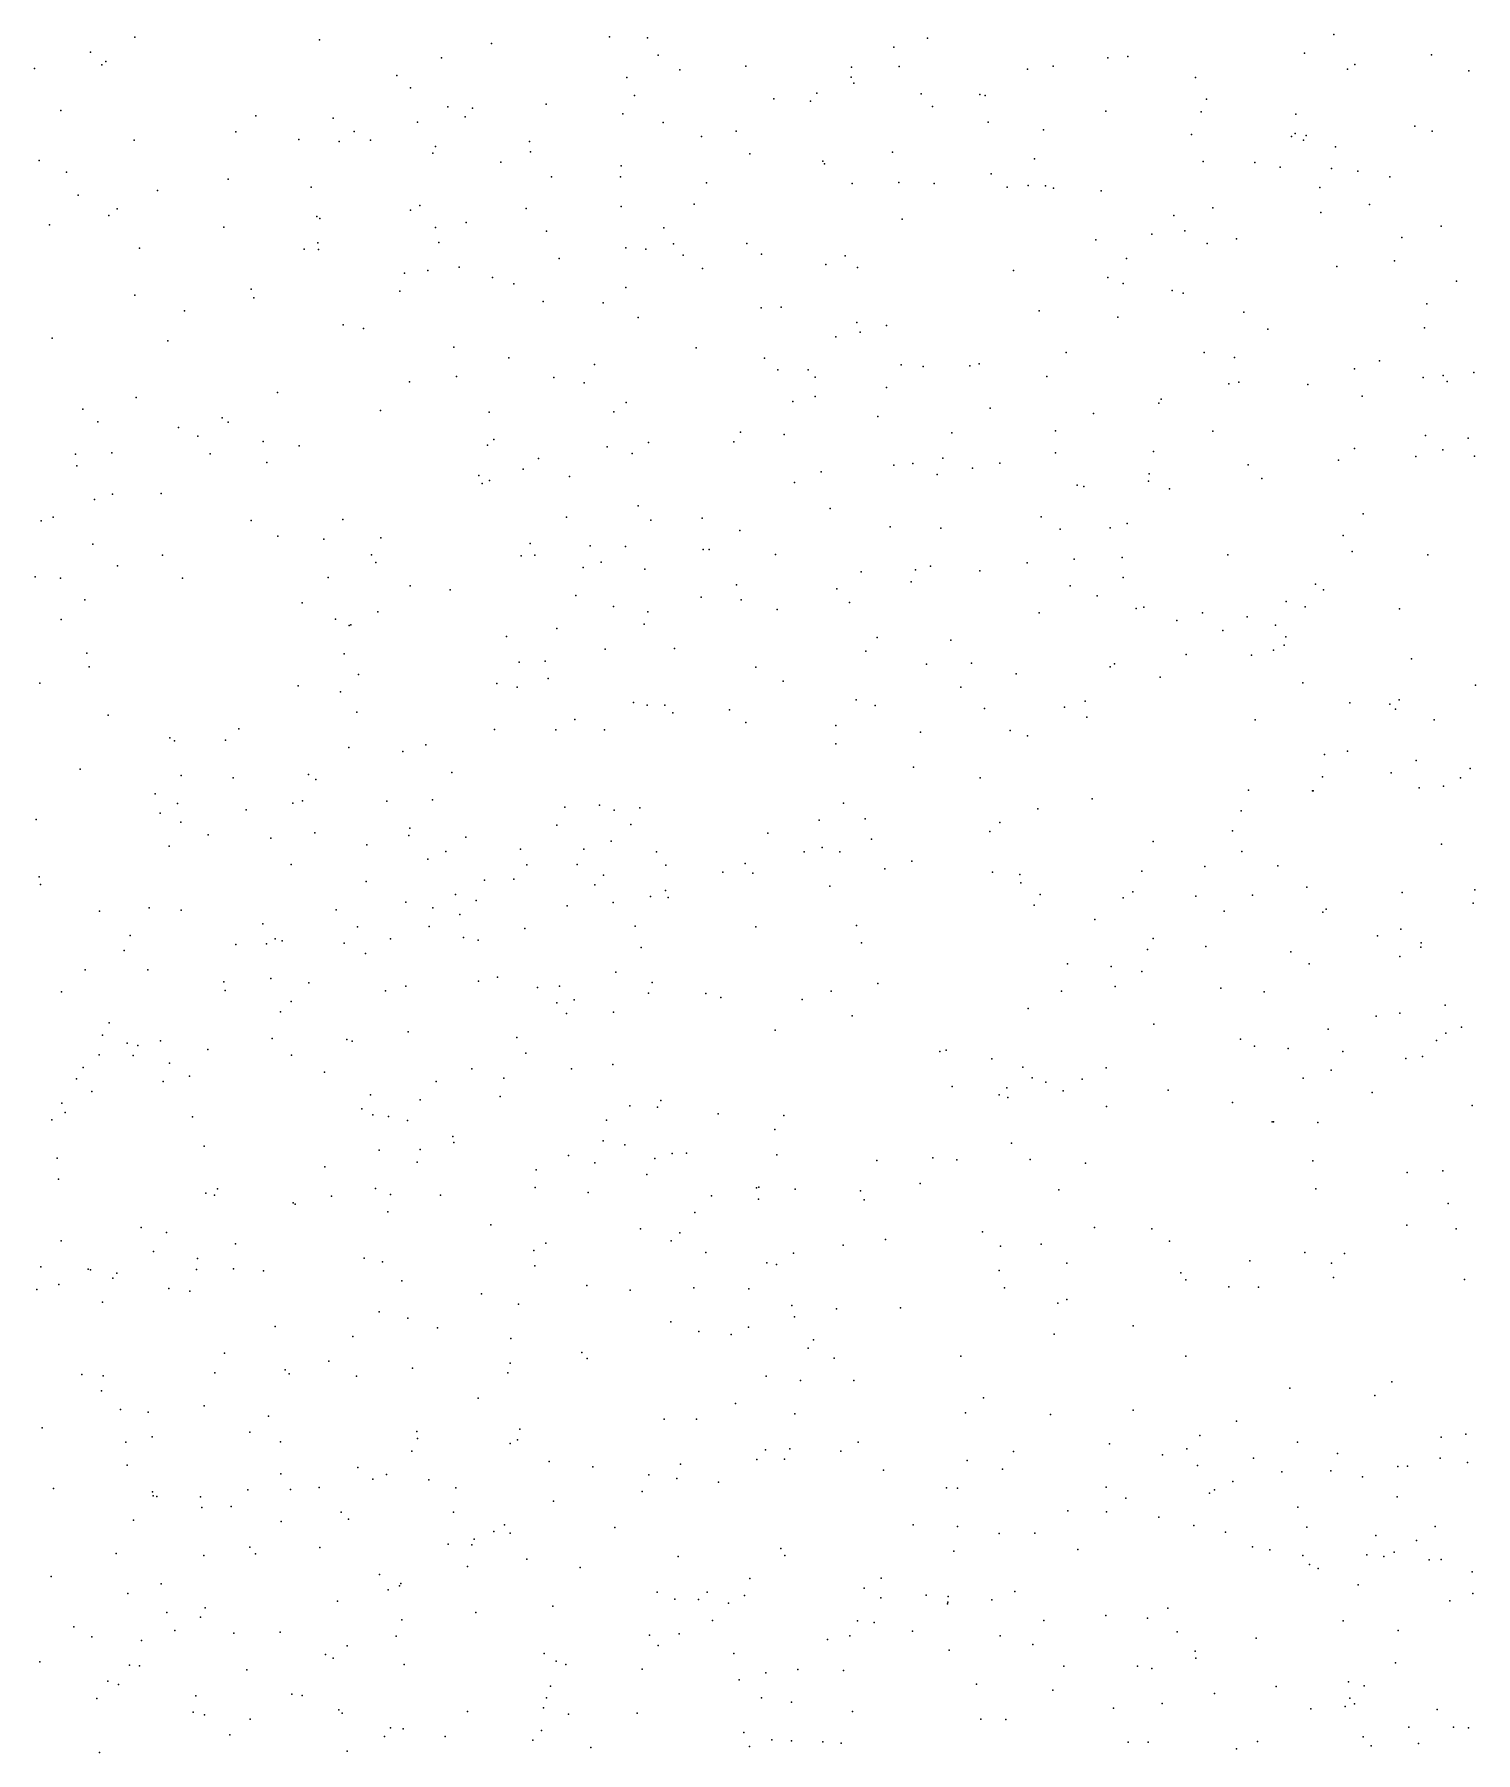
# Model space of a CAD drawing. Header units: metres. Extents: x -23.9 to 23.9, y -28.5 to 28.5.
# Drawn here: x 2.99 to 5.975, y 7.132 to 10.691 of the extents above; entities that cross this region are included whole.
import ezdxf

# ---------------------------------------------------------------- set-up
doc = ezdxf.new("R2010")
doc.units = ezdxf.units.M

msp = doc.modelspace()

# ---------------------------------------------------------------- linework, layer by layer
for p in [(3.1982, 10.6855, -22.2364), (3.5806, 10.6801, -15.4389), (4.181, 10.6866, -28.7077), (4.26, 10.684, 3.1478), (4.8401, 10.6833, 11.7698), (5.6816, 10.6914, 11.6486), (3.1061, 10.6547, -23.6757), (3.8332, 10.6429, 4.0784), (3.937, 10.6723, 2.8164), (4.2821, 10.6485, -22.9175), (4.7699, 10.6646, -12.1478), (5.2132, 10.643, -14.9733), (5.2549, 10.6456, 10.2238), (5.6208, 10.6522, 14.5744), (5.8838, 10.6493, 15.4131), (2.99, 10.6207, 8.6037), (3.1299, 10.628, 9.7692), (3.1381, 10.6354, 10.3065), (3.7406, 10.6064, 5.3964), (4.3272, 10.618, 3.5071), (4.4636, 10.6257, -17.9586), (4.6824, 10.6235, 17.6755), (4.7809, 10.6249, 4.6706), (5.0468, 10.6196, -25.8549), (5.1003, 10.6253, -9.5572), (5.7096, 10.6195, -27.6107), (5.7253, 10.6291, 5.718), (5.9609, 10.6159, 1.9187), (3.7689, 10.5807, -25.0814), (4.217, 10.602, 18.548), (4.682, 10.6027, -14.5926), (4.6871, 10.5901, -26.1996), (5.395, 10.6022, 18.9051), (3.8466, 10.5414, 17.1844), (3.8975, 10.5387, 9.0793), (4.0502, 10.5465, -25.902), (4.2328, 10.5645, 10.185), (4.5215, 10.5577, 7.2246), (4.5975, 10.553, -17.4181), (4.611, 10.5699, -21.8675), (4.8269, 10.5679, -19.5191), (4.8504, 10.5419, 8.347), (4.9486, 10.5667, -6.4731), (4.9592, 10.5647, -11.113), (5.4181, 10.5575, 2.9035), (3.0449, 10.5338, 10.8813), (3.4488, 10.523, -28.9807), (3.6086, 10.5179, 17.6311), (3.7835, 10.5092, -11.7132), (3.8826, 10.5204, -0.2128), (4.2086, 10.5265, -16.9344), (4.2924, 10.5091, 12.004), (4.9655, 10.5095, -9.0127), (5.2096, 10.5322, -27.1449), (5.4067, 10.5309, 17.9312), (5.6027, 10.5263, 7.1857), (5.8493, 10.5015, 5.4073), (3.1969, 10.4726, -25.1905), (3.4075, 10.4893, 8.1833), (3.5379, 10.4737, 8.88), (3.6216, 10.4692, -19.1273), (3.6525, 10.4899, -28.1635), (3.6861, 10.4722, 11.3147), (4.0154, 10.4695, -18.2587), (4.3715, 10.48, -22.379), (4.4437, 10.4912, 17.1742), (5.0801, 10.4934, 6.9968), (5.3864, 10.4839, 6.19), (5.5937, 10.4799, -9.7144), (5.6016, 10.4863, 15.1004), (5.619, 10.4723, -6.38), (5.624, 10.482, 1.7237), (5.8852, 10.4908, 6.164), (2.9999, 10.4304, 3.6254), (3.8151, 10.4454, 4.9878), (3.8207, 10.4594, 11.7072), (4.0173, 10.4478, -27.5293), (4.4717, 10.4438, 4.6006), (4.6231, 10.4285, 5.8664), (4.7676, 10.4473, -23.7013), (5.0617, 10.4337, -4.6172), (5.6852, 10.4584, 7.6765), (3.0563, 10.4057, -15.234), (3.956, 10.4266, 5.7157), (4.061, 10.3965, 4.7234), (4.2042, 10.3964, -21.2041), (4.2053, 10.4188, -15.2575), (4.6266, 10.4232, 11.9908), (4.9721, 10.4022, 2.3534), (5.4107, 10.4278, -5.2197), (5.5178, 10.426, 18.2991), (5.5703, 10.4162, -15.9447), (5.6768, 10.4138, -28.7285), (5.7315, 10.4081, 18.7579), (5.7976, 10.3963, 19.2221), (3.0806, 10.3584, -29.3462), (3.2448, 10.368, -0.0876), (3.3914, 10.3918, -27.6636), (3.5632, 10.3749, 2.754), (4.3824, 10.3841, 7.8941), (4.6838, 10.3825, -23.142), (4.7803, 10.3849, -0.1559), (4.8538, 10.3825, -1.0725), (5.0049, 10.3752, 5.0353), (5.0487, 10.3781, 17.7361), (5.0842, 10.3779, -15.8757), (5.1007, 10.3725, 18.9275), (5.1999, 10.3673, 1.8487), (5.6524, 10.3743, -7.466), (3.1616, 10.33, 11.8318), (3.7692, 10.3272, 10.1119), (3.7884, 10.3368, -4.8988), (4.0089, 10.3306, 18.2032), (4.2053, 10.335, -19.9869), (4.3566, 10.3394, 8.7626), (5.4311, 10.3323, -17.3424), (5.6544, 10.3223, 6.361), (5.7553, 10.3388, -0.4417), (3.0215, 10.2971, -18.2127), (3.1439, 10.316, -20.5802), (3.3826, 10.2924, 11.5568), (3.5752, 10.3141, 17.9226), (3.581, 10.3099, -21.2726), (3.8205, 10.2915, 12.219), (3.8843, 10.302, -15.8824), (4.2935, 10.291, -0.1153), (4.7874, 10.3086, -7.7564), (5.35, 10.316, -11.5537), (5.9036, 10.2942, 14.2822), (3.577, 10.2598, -12.0696), (3.8277, 10.2602, -0.3618), (4.0506, 10.2835, 16.9399), (4.3139, 10.2575, 18.3837), (4.4654, 10.2585, 10.0303), (5.1885, 10.2656, -7.2774), (5.3047, 10.2773, -16.8174), (5.3729, 10.2847, -15.4465), (5.4192, 10.2581, 10.1715), (5.4799, 10.2681, 8.0292), (5.8226, 10.2707, 3.0169), (3.2077, 10.2487, 11.2185), (3.5491, 10.2462, 12.4189), (3.5782, 10.2456, 8.3539), (4.0768, 10.227, 3.8947), (4.2154, 10.2491, 3.1162), (4.2568, 10.2468, -11.0197), (4.3337, 10.2343, -3.5125), (4.4959, 10.2364, -5.8877), (4.6291, 10.2149, -15.6577), (4.6696, 10.2328, 6.2353), (5.2523, 10.2273, -26.5411), (5.8073, 10.2226, 5.871), (3.7567, 10.1965, -4.4321), (3.805, 10.2023, -3.5341), (3.8698, 10.209, -12.6682), (3.9388, 10.1881, 2.8632), (4.3738, 10.2062, -12.7849), (4.6946, 10.2083, 18.8397), (5.018, 10.2023, -1.7317), (5.2134, 10.1878, 2.9068), (5.6876, 10.2105, 11.6083), (5.9353, 10.1801, -16.2927), (3.1981, 10.1514, 2.9482), (3.4387, 10.1634, 17.4818), (3.4448, 10.1457, -18.5262), (3.7468, 10.1598, -0.9103), (3.9829, 10.1747, 5.4877), (4.215, 10.1672, 6.1449), (5.2455, 10.1756, 18.6661), (5.3465, 10.1609, 11.1763), (5.3693, 10.1552, 7.3645), (3.3012, 10.1191, -0.4332), (4.0439, 10.138, 8.5894), (4.1681, 10.1352, -3.0121), (4.4951, 10.1251, 4.8237), (4.5369, 10.1267, -24.0097), (5.0711, 10.1189, -22.5193), (5.4951, 10.1157, 9.3362), (5.8739, 10.1331, 1.7196), (3.6296, 10.0898, -15.4304), (3.672, 10.0824, 2.4572), (4.2407, 10.1049, -28.6182), (4.6936, 10.0947, 7.4676), (4.7003, 10.0746, -8.5116), (4.7553, 10.0886, 5.0652), (5.2338, 10.1056, -19.6424), (5.5451, 10.0806, 5.274), (5.8695, 10.0833, 9.3269), (3.027, 10.062, 15.9216), (3.2664, 10.0569, 3.7771), (3.8588, 10.0432, 12.4575), (4.3609, 10.0421, -20.5166), (4.65, 10.0651, -25.5113), (3.9725, 10.0217, -22.7551), (4.1505, 10.0075, -14.6118), (4.502, 10.0209, 17.0183), (4.7856, 10.007, 18.553), (4.8312, 10.0032, 11.7621), (4.9273, 10.0047, -10.8389), (4.9466, 10.0093, 6.4004), (5.1272, 10.0328, -12.0478), (5.4127, 10.0328, -0.6924), (5.4755, 10.0219, 5.8381), (5.7763, 10.0152, 14.6824), (3.7673, 9.9717, 18.1735), (3.8645, 9.9825, 10.0813), (4.0659, 9.9809, -0.0318), (4.1289, 9.9698, -15.3383), (4.5298, 9.9964, -21.9941), (4.5928, 9.9964, -3.1483), (4.6075, 9.9812, -22.5507), (5.087, 9.9829, 7.5489), (5.4641, 9.9673, -20.7408), (5.4846, 9.971, 10.3687), (5.6274, 9.9661, -28.9262), (5.7246, 9.9985, -1.3759), (5.8665, 9.9804, -27.2094), (5.9078, 9.9846, 4.9942), (5.9159, 9.9727, 6.3038), (5.9718, 9.9912, 11.4984), (3.2009, 9.9395, -14.9737), (3.4936, 9.9494, -1.032), (4.5613, 9.9311, 10.0243), (4.6069, 9.9416, -14.3232), (4.755, 9.96, 17.9174), (5.3239, 9.9356, -6.3903), (5.7404, 9.9418, 10.6939), (3.0901, 9.915, -20.8172), (3.3791, 9.8971, 3.2212), (3.7071, 9.9126, 3.7725), (3.9323, 9.9089, 16.83), (4.1904, 9.9097, 10.2953), (4.2161, 9.9292, -16.1583), (4.7372, 9.8999, -19.6638), (4.9697, 9.9171, -5.3681), (5.1839, 9.9064, 5.9984), (5.3188, 9.9278, -25.8872), (3.1212, 9.8891, 15.5169), (3.2882, 9.8772, -23.9684), (3.3288, 9.8592, 16.4691), (3.3916, 9.8879, 16.876), (4.4525, 9.8677, 11.8311), (4.5428, 9.8629, -1.4136), (4.8905, 9.8661, -24.5233), (5.1047, 9.8705, -29.2953), (5.4309, 9.8692, 2.9768), (5.8716, 9.8606, -6.8959), (3.1505, 9.8248, 14.427), (3.464, 9.848, 10.1007), (3.5387, 9.8393, 17.905), (3.9284, 9.8403, 5.959), (3.9414, 9.8522, -1.1571), (4.1765, 9.8371, 12.0376), (4.2283, 9.8235, -2.3801), (4.262, 9.8458, -5.2154), (4.4386, 9.8474, -0.6114), (5.1052, 9.8243, 9.5695), (5.3079, 9.8274, -9.5056), (5.7242, 9.8338, -9.7081), (5.9071, 9.8309, -7.4184), (5.9598, 9.8551, -17.6358), (3.0752, 9.8217, -21.8404), (3.0779, 9.7974, 11.0157), (3.3541, 9.8225, 2.3141), (3.4715, 9.8043, 17.5095), (4.0021, 9.7907, 7.2579), (4.0345, 9.8126, 2.1374), (4.7702, 9.7989, -5.8211), (4.8093, 9.8023, 11.4557), (4.8718, 9.8135, -23.1634), (4.9331, 9.7931, -4.4486), (4.9897, 9.8032, 11.1277), (5.5044, 9.8001, -25.3649), (5.6912, 9.8095, 1.7986), (5.8516, 9.817, 8.8346), (5.9731, 9.818, 11.0898), (3.9104, 9.7778, 6.9253), (3.9175, 9.7614, -28.7462), (3.933, 9.7672, 13.0087), (4.0982, 9.7754, -4.1974), (4.5645, 9.7634, 5.3407), (4.6194, 9.7853, -12.6335), (4.8596, 9.78, -25.1398), (5.1497, 9.7574, -8.8602), (5.1638, 9.7546, 2.6404), (5.2974, 9.7661, 10.9065), (5.2993, 9.7813, -11.2371), (5.5324, 9.7714, -20.1407), (3.1144, 9.7281, 12.5193), (3.1521, 9.7387, 3.5007), (3.2526, 9.7406, 8.0886), (5.3408, 9.75, 3.2861), (3.0038, 9.6835, 11.4767), (3.0288, 9.6917, -19.9559), (3.439, 9.6844, 7.7334), (3.6286, 9.6864, -21.5983), (4.0921, 9.6914, 5.5232), (4.2408, 9.7148, 10.8985), (4.2668, 9.6855, -17.5236), (4.373, 9.6894, -28.1404), (4.638, 9.7095, 11.0749), (5.075, 9.6924, 6.4692), (5.742, 9.6985, 9.9901), (3.494, 9.6522, -3.7328), (3.5893, 9.6459, 16.0881), (3.7076, 9.6485, 13.4723), (4.451, 9.664, -19.2535), (4.7628, 9.6712, -20.1402), (4.8678, 9.6688, -8.3046), (5.1145, 9.6666, 8.9754), (5.2182, 9.6696, -21.9879), (5.2537, 9.6781, 2.1254), (5.7011, 9.6536, -25.9448), (3.1109, 9.6355, 10.6527), (3.2555, 9.6124, 14.8604), (3.6883, 9.6131, 7.3365), (3.998, 9.611, 7.5644), (4.0166, 9.6366, -11.7893), (4.0268, 9.6124, 0.1194), (4.141, 9.632, 11.6558), (4.2141, 9.6304, -11.2852), (4.375, 9.6246, 7.4806), (4.3875, 9.6245, -23.7548), (4.5248, 9.6141, 10.6795), (5.462, 9.6136, 5.0552), (5.7198, 9.6206, -13.6843), (5.876, 9.6137, 4.8699), (3.1619, 9.5904, 17.0462), (3.6975, 9.5978, -29.2163), (4.1267, 9.5869, -1.8543), (4.164, 9.598, 16.3255), (4.2546, 9.5837, 18.0772), (4.7028, 9.578, -25.7972), (4.8153, 9.5826, 10.2721), (4.8461, 9.5897, 3.1631), (4.9481, 9.5799, 10.8751), (5.0466, 9.597, -17.2764), (5.1437, 9.6042, 5.6368), (5.2428, 9.6078, -7.1733), (2.9916, 9.5675, 15.366), (3.0441, 9.5651, 8.3801), (3.297, 9.5647, 0.1545), (3.5988, 9.5663, 3.3088), (3.7683, 9.5493, 11.3141), (3.851, 9.5409, 17.9667), (4.4442, 9.5509, -0.2784), (4.6521, 9.5429, 6.9821), (4.806, 9.5572, 6.6628), (5.1357, 9.5489, 9.8285), (5.2455, 9.5662, -0.7609), (5.6435, 9.5527, 3.4199), (5.6602, 9.5409, -6.2277), (3.0947, 9.52, 13.106), (3.5446, 9.5139, 7.0063), (4.1118, 9.5288, -21.9451), (4.1896, 9.5065, 2.1004), (4.3709, 9.5258, -15.5215), (4.454, 9.5203, -16.1206), (4.6784, 9.5147, -18.8385), (5.1915, 9.5282, 3.5147), (5.2878, 9.505, -16.6786), (5.5827, 9.517, 2.2595), (5.6218, 9.506, -8.3664), (3.0453, 9.4791, -20.9805), (3.614, 9.4799, 10.3473), (3.6453, 9.4685, -1.1948), (3.7014, 9.4954, 17.613), (4.2532, 9.4697, 13.065), (4.2607, 9.4951, 16.9158), (4.5288, 9.5001, 17.5664), (5.071, 9.4934, -15.1957), (5.2724, 9.502, -13.5165), (5.356, 9.4775, -29.1467), (5.4096, 9.4929, -12.1802), (5.5017, 9.4848, -24.0689), (5.5604, 9.4678, -9.3575), (5.8172, 9.5012, 8.7019), (3.6423, 9.4668, 7.9169), (3.9682, 9.444, 10.6032), (4.0724, 9.4606, -15.1592), (4.7353, 9.4418, 9.0878), (4.8885, 9.4367, -2.1066), (5.4514, 9.4568, 10.0287), (5.582, 9.4436, 6.1287), (3.0984, 9.4094, 13.9644), (3.6316, 9.4085, 0.1102), (4.1723, 9.418, 17.2892), (4.316, 9.4196, -12.1097), (4.7119, 9.4139, -14.6851), (5.3754, 9.407, -24.6367), (5.511, 9.4058, -23.0933), (5.5562, 9.4157, -8.8975), (5.5786, 9.426, -1.9793), (5.8424, 9.3983, -24.4155), (3.1032, 9.3812, 3.511), (3.6616, 9.3652, 10.8487), (3.994, 9.3909, -1.1645), (4.0477, 9.3931, 8.9096), (4.4842, 9.3807, 8.6565), (4.8376, 9.3871, -0.8838), (4.9313, 9.3893, 5.4681), (5.0238, 9.3668, 19.3562), (5.2183, 9.3816, -14.03), (5.227, 9.3874, 18.5571), (3.0013, 9.3477, 11.6949), (3.5364, 9.3417, 8.2743), (3.6238, 9.3296, -13.9696), (3.9477, 9.3468, 5.8337), (3.9903, 9.339, -19.3636), (4.0545, 9.3573, 12.0821), (4.5406, 9.3519, -23.0898), (4.9087, 9.3391, -24.7206), (5.3216, 9.3601, 5.353), (5.6174, 9.3482, 19.0503), (5.9752, 9.3436, 2.8685), (4.2312, 9.3072, 12.6819), (4.2592, 9.3021, 3.169), (4.2959, 9.302, -4.0249), (4.4297, 9.2925, 5.4018), (4.6918, 9.3131, 19.032), (4.7317, 9.3014, -3.504), (4.9577, 9.2948, -7.4741), (5.1238, 9.298, -8.1169), (5.1664, 9.3102, -19.1716), (5.7145, 9.3065, 4.9451), (5.7972, 9.304, -20.011), (5.809, 9.294, 13.1997), (5.8168, 9.3131, -21.2297), (3.1428, 9.2813, -19.1618), (3.6579, 9.2877, -2.9949), (4.1091, 9.2723, 9.4949), (4.3127, 9.286, 16.4607), (4.4639, 9.2661, 2.5448), (4.6502, 9.2598, -19.8818), (5.1701, 9.2772, 5.8785), (5.5189, 9.2716, -14.5818), (5.889, 9.2717, -17.4046), (3.2707, 9.234, 13.5753), (3.2805, 9.2283, -14.4692), (3.3858, 9.2296, 11.5036), (3.4135, 9.253, -21.427), (3.801, 9.2197, 15.9973), (3.9429, 9.2515, -29.617), (4.0699, 9.2507, -16.8544), (4.1711, 9.2511, 7.7545), (4.6503, 9.2217, 2.8946), (4.8255, 9.2458, 18.5334), (5.0114, 9.2498, -17.6767), (5.0467, 9.2385, -23.2656), (3.6416, 9.2144, 13.7011), (3.7535, 9.2057, 17.3446), (5.6621, 9.2, -13.3065), (5.7095, 9.2068, -16.6026), (5.8522, 9.1877, -23.825), (3.0846, 9.1692, 15.122), (3.2941, 9.1563, 22.1101), (3.4018, 9.1514, 14.3806), (3.5577, 9.1586, 6.6697), (3.5731, 9.1481, -2.315), (3.8548, 9.1624, 11.8503), (4.8108, 9.1738, -20.5047), (4.9489, 9.1518, -18.7117), (5.6581, 9.1534, 13.6485), (5.8003, 9.162, 3.4715), (5.9441, 9.1518, -22.4231), (5.9637, 9.1707, 6.101), (3.2402, 9.1182, 11.8136), (5.5049, 9.1259, 19.4826), (5.6375, 9.1247, 18.5291), (5.6384, 9.1244, 9.9814), (5.8583, 9.1311, 4.6114), (5.9085, 9.1341, 2.5947), (3.2505, 9.0782, -27.5325), (3.2868, 9.0982, 2.36), (3.4289, 9.0849, 6.9979), (3.5254, 9.0993, -29.7742), (3.5456, 9.104, -0.943), (3.72, 9.1032, -0.0532), (3.8144, 9.1059, 2.0558), (4.0885, 9.0904, -0.1547), (4.1606, 9.0949, -22.2008), (4.1906, 9.0846, -12.492), (4.2442, 9.0893, 2.2655), (4.6656, 9.0992, -16.965), (5.0682, 9.0871, -29.1329), (5.181, 9.1078, 3.6449), (5.4895, 9.0829, 5.7041), (2.9936, 9.065, 3.3299), (3.2931, 9.0594, 15.6614), (3.7679, 9.0475, 8.9796), (4.0721, 9.0536, 12.478), (4.2252, 9.0548, -18.6646), (4.6156, 9.064, 3.3049), (4.7106, 9.0668, -0.222), (4.9688, 9.0404, -21.0123), (4.9899, 9.0592, 19.5742), (5.4714, 9.0415, -1.1434), (3.2692, 9.0097, 2.762), (3.3502, 9.0337, 17.2356), (3.4799, 9.0262, -18.8344), (3.5707, 9.0378, -18.126), (3.6783, 9.0126, 8.0801), (3.7653, 9.0323, 18.844), (3.8838, 9.0285, -15.3638), (4.185, 9.0204, 18.7586), (4.5092, 9.037, 6.4454), (4.6215, 9.0069, 3.6865), (4.7242, 9.0243, 7.3782), (5.307, 9.0196, -11.886), (5.9042, 9.014, 22.3867), (3.5218, 8.9721, -0.4131), (3.8047, 8.9828, 9.353), (3.8422, 8.999, -1.831), (3.9967, 9.0034, -21.7643), (4.0101, 8.9712, 13.5818), (4.1144, 8.9718, 17.0783), (4.1281, 9.0037, -17.4382), (4.2789, 8.9983, 3.3786), (4.2982, 8.9709, -15.774), (4.4624, 8.9742, 5.718), (4.5845, 8.9981, -13.3075), (4.6585, 8.9979, -2.9047), (4.8073, 8.979, -24.1733), (5.4911, 8.9991, 8.8478), (5.5656, 8.9692, 22.3433), (2.9997, 8.9461, -9.6785), (3.6773, 8.9366, -20.8117), (3.9224, 8.9398, 19.1859), (3.9828, 8.9419, 3.1112), (4.1688, 8.9498, -19.816), (4.4158, 8.9558, -0.0171), (4.478, 8.9537, -0.507), (4.7512, 8.9627, -11.7482), (4.9747, 8.9558, -0.4873), (5.0311, 8.9511, -14.2902), (5.0331, 8.934, 8.769), (5.2838, 8.9583, -22.1871), (5.414, 8.9675, 18.3201), (3.0027, 8.9304, -10.2719), (3.8626, 8.9101, -0.6151), (4.151, 8.93, 16.3516), (4.2665, 8.9057, -15.1109), (4.2973, 8.9179, -29.3751), (4.3026, 8.9035, 12.9949), (4.6377, 8.9272, 9.7003), (5.0734, 8.9098, -1.4793), (5.2454, 8.9026, -7.0188), (5.2651, 8.9151, 2.3201), (5.3957, 8.9064, -20.0627), (5.5131, 8.9087, 4.6871), (5.6258, 8.9248, 13.1725), (5.8232, 8.9138, 18.7383), (5.9736, 8.9193, 3.0682), (3.1252, 8.875, 21.4118), (3.2279, 8.8819, -12.5686), (3.2939, 8.8772, 8.4266), (3.6152, 8.878, -16.3329), (3.7594, 8.8939, -4.0342), (3.8155, 8.8825, 18.3551), (3.8715, 8.8687, 0.3159), (3.9051, 8.8974, 15.7188), (4.0935, 8.8864, -13.4839), (4.189, 8.8935, 2.8334), (5.0611, 8.8875, 18.2761), (5.4541, 8.8755, 3.5952), (5.6588, 8.8733, 3.9687), (5.6658, 8.8795, 4.3838), (5.9702, 8.8921, -14.6317), (3.4633, 8.8488, 0.1737), (3.6593, 8.8426, 22.0221), (3.808, 8.8435, 16.1596), (4.006, 8.8397, 2.3869), (4.2342, 8.8443, 15.5069), (4.4844, 8.843, 19.1532), (4.6931, 8.8455, -28.6679), (5.1865, 8.8579, 4.8961), (5.8205, 8.8381, 9.6474), (3.1757, 8.7937, 12.6552), (3.1887, 8.8252, 14.2812), (3.4075, 8.8066, 0.6419), (3.471, 8.8078, 22.4621), (3.4888, 8.8179, 18.5588), (3.5032, 8.8142, -15.7732), (3.6316, 8.8087, -13.0905), (3.7278, 8.8178, 17.1694), (3.8788, 8.8211, 8.6214), (3.9094, 8.8151, -19.1144), (4.247, 8.8003, 6.4898), (4.7031, 8.8098, 8.4288), (5.2959, 8.7958, 4.3605), (5.3072, 8.8185, -28.6522), (5.4163, 8.8021, 9.5214), (5.5921, 8.7908, 2.4342), (5.7719, 8.8239, -6.9305), (5.8615, 8.8008, -14.1056), (5.8624, 8.8097, -8.2945), (3.6762, 8.7876, 2.8543), (5.1298, 8.7664, -7.8306), (5.2206, 8.7609, 19.6356), (5.6302, 8.7661, -28.1382), (5.8184, 8.7815, -21.0122), (3.095, 8.7538, 14.7866), (3.225, 8.7541, 16.798), (3.3827, 8.729, 19.1134), (3.4799, 8.7359, -10.8853), (3.5584, 8.7267, 7.0401), (3.7594, 8.7199, -4.6595), (3.91, 8.7301, -5.7082), (3.9494, 8.7385, -29.7695), (4.0779, 8.7203, -2.877), (4.1942, 8.7493, -0.4575), (4.2696, 8.7274, -28.8555), (4.7367, 8.7254, -2.0682), (5.284, 8.7504, -0.3174), (3.0463, 8.7079, -13.6235), (3.3851, 8.711, -14.4308), (3.5219, 8.6885, 15.8631), (3.7173, 8.7104, -2.3534), (4.0321, 8.717, 16.6125), (4.0724, 8.6851, 0.6763), (4.1079, 8.6914, 19.3975), (4.2618, 8.7055, 9.7221), (4.3808, 8.7046, -5.7164), (4.4117, 8.6962, 15.8155), (4.5805, 8.6926, 6.8328), (4.6404, 8.7098, 18.5253), (5.1171, 8.7095, -16.5296), (5.2283, 8.7192, 22.8096), (5.4472, 8.716, 23.098), (5.5375, 8.7083, 19.5239), (3.4997, 8.6666, 15.3392), (4.0925, 8.6633, -0.1431), (4.1896, 8.6662, 0.3529), (4.6836, 8.6588, 0.3993), (5.0482, 8.6737, -19.7489), (5.7694, 8.6576, 5.728), (5.8181, 8.664, 2.8348), (5.912, 8.6804, 12.8823), (3.1311, 8.6188, 0.5786), (3.1447, 8.6439, 0.1924), (3.7642, 8.6254, 6.7661), (3.9893, 8.6139, -21.2755), (4.5241, 8.6288, -0.8374), (5.3084, 8.641, -12.2046), (5.67, 8.631, -20.5173), (5.9132, 8.6224, -27.2861), (5.9459, 8.6351, 6.4107), (3.1244, 8.5774, 13.4024), (3.1824, 8.602, 15.8816), (3.2043, 8.5972, 13.9829), (3.2511, 8.6068, -4.0687), (3.3493, 8.589, -18.3844), (3.4824, 8.6119, 7.9356), (3.6369, 8.6092, 21.6579), (3.6479, 8.6058, 12.5675), (4.0079, 8.5809, 12.8165), (4.8651, 8.5849, -13.0597), (4.8785, 8.5871, 9.5094), (5.4883, 8.6102, 22.0308), (5.5171, 8.5958, 6.1384), (5.5866, 8.5909, -7.9537), (5.7001, 8.5849, 13.8167), (5.894, 8.6077, -17.2264), (3.091, 8.5515, 3.4788), (3.1945, 8.5761, -13.1068), (3.2702, 8.5607, 13.0099), (3.5226, 8.5769, 3.3347), (3.5906, 8.5421, 13.4286), (3.8962, 8.549, -12.6634), (4.1023, 8.549, 3.9069), (4.188, 8.5576, 13.4058), (4.9728, 8.5694, 8.7464), (5.0376, 8.5525, 18.3338), (5.2098, 8.5505, 3.731), (5.6762, 8.5461, -27.7275), (5.8304, 8.5704, -22.7587), (5.8653, 8.5745, 23.6532), (3.0775, 8.5279, -11.6686), (3.2566, 8.5228, 3.1084), (3.3111, 8.5338, 19.4062), (3.8223, 8.5228, 9.242), (3.9625, 8.5292, 7.3874), (4.8911, 8.5123, -27.0706), (5.0042, 8.5092, 4.1008), (5.0564, 8.5301, -18.6672), (5.0847, 8.5214, 4.4865), (5.1604, 8.5271, -0.7386), (5.6179, 8.5297, 13.4418), (3.0471, 8.4775, -25.872), (3.1092, 8.5019, 21.3111), (3.6861, 8.4948, -11.8727), (3.7892, 8.4848, -15.4953), (3.9549, 8.4912, 8.6707), (4.2233, 8.4718, 15.0211), (4.2875, 8.4829, 2.804), (4.9886, 8.495, 2.8379), (5.0066, 8.4896, 9.1431), (5.121, 8.503, 22.4532), (5.2109, 8.4706, 5.6326), (5.3384, 8.5045, 2.6781), (5.4719, 8.4791, 3.1434), (5.7608, 8.4994, -13.4624), (5.9681, 8.4725, 6.979), (3.0262, 8.4431, -10.2338), (3.0539, 8.4583, -9.7641), (3.3177, 8.4493, -4.6133), (3.6685, 8.4657, -3.5563), (3.691, 8.4533, 1.0268), (3.7235, 8.4503, 9.8183), (3.7627, 8.4418, 22.0684), (4.1751, 8.4422, -0.64), (4.2809, 8.4693, 7.0098), (4.4065, 8.4554, -2.3717), (4.5423, 8.4523, -28.4559), (5.5538, 8.4393, -26.9711), (5.5566, 8.439, 18.5378), (5.6485, 8.4379, -16.8461), (3.8566, 8.4083, -14.9734), (4.1684, 8.3993, 22.3271), (4.5239, 8.4234, 8.5154), (3.3417, 8.3884, 0.9759), (3.7041, 8.3802, 12.8557), (3.7888, 8.3816, -16.6048), (3.8589, 8.3961, 13.8047), (4.0962, 8.3694, -29.4181), (4.2131, 8.3916, -14.0244), (4.3109, 8.3736, -17.1143), (4.341, 8.3743, 13.6639), (4.5277, 8.3706, -6.1715), (4.8512, 8.3646, -17.487), (5.0138, 8.3948, -27.5102), (3.037, 8.3636, 3.8513), (3.5914, 8.3456, -29.6385), (3.7826, 8.3554, 19.469), (4.0291, 8.3396, -6.3695), (4.1508, 8.3541, 16.2526), (4.2583, 8.3299, 19.461), (4.2753, 8.3629, -5.103), (4.7348, 8.3586, -5.6605), (4.9004, 8.3601, -14.0492), (5.0528, 8.3611, -17.9064), (5.1672, 8.3531, 0.2975), (5.6377, 8.3579, 19.1579), (5.8335, 8.3338, 3.5376), (5.9071, 8.3375, 13.1253), (3.0403, 8.3203, 0.0744), (3.3694, 8.3, 9.8232), (3.6963, 8.3008, -20.669), (4.027, 8.3032, 3.0075), (4.4859, 8.3026, -4.1295), (4.4907, 8.3033, -19.8896), (4.5657, 8.2994, 19.2788), (4.701, 8.2963, 18.8994), (4.8245, 8.3114, 21.8679), (5.1122, 8.2978, 22.7386), (5.6442, 8.3, -22.41), (3.345, 8.2912, -0.378), (3.3629, 8.287, 18.4203), (3.5261, 8.271, 13.719), (3.5303, 8.2686, 22.4112), (3.6051, 8.2852, 2.9066), (3.7276, 8.2884, 18.1585), (3.8312, 8.2874, 21.4617), (4.1373, 8.2924, 18.1401), (4.3927, 8.2857, -6.6842), (4.4896, 8.2786, 21.3093), (4.7086, 8.2776, 8.7599), (5.9182, 8.27, -25.4312), (3.7218, 8.2524, 3.8965), (3.9357, 8.2256, 10.3172), (4.3581, 8.2512, 12.8696), (5.8327, 8.2247, 23.4838), (3.0457, 8.1926, -27.2599), (3.2109, 8.2201, 13.49), (3.264, 8.2094, -29.1064), (3.4069, 8.1865, 16.0126), (4.0495, 8.1876, 0.9409), (4.2452, 8.2176, 8.7832), (4.3092, 8.1922, -13.5082), (4.3267, 8.2089, 0.5452), (4.7529, 8.1953, 2.7847), (4.9536, 8.2109, 19.2656), (5.1857, 8.2201, 6.6002), (5.3044, 8.2171, -13.3264), (5.3412, 8.1921, 19.1595), (5.9347, 8.2175, 24.1235), (3.2368, 8.1704, 13.8972), (3.3282, 8.156, -3.6939), (3.6729, 8.1564, -18.1616), (4.0242, 8.1723, -21.0159), (4.3807, 8.1683, 15.0646), (4.5626, 8.1667, 19.8184), (4.665, 8.1832, 0.4313), (4.9912, 8.1817, -22.2504), (5.0752, 8.1854, -26.4083), (5.5074, 8.1513, -19.0055), (5.6213, 8.1683, 21.9671), (5.7036, 8.1664, -10.4008), (3.0034, 8.1389, -21.8574), (3.1016, 8.1341, 21.4366), (3.1063, 8.1321, -23.0068), (3.1525, 8.1149, 19.5811), (3.1608, 8.1255, 25.0485), (3.3255, 8.1331, 15.3481), (3.4026, 8.1347, 10.2306), (3.4647, 8.1304, -5.4816), (3.711, 8.1492, -29.2358), (4.0264, 8.1407, -12.3213), (4.5069, 8.1469, 9.0295), (4.5274, 8.1436, -18.6668), (4.9884, 8.1313, 6.0564), (5.1288, 8.1461, -0.7304), (5.3646, 8.1259, -0.1854), (5.6769, 8.1464, -26.5433), (5.6807, 8.1165, -11.1199), (2.995, 8.0919, 18.2828), (3.041, 8.1022, -18.5692), (3.2686, 8.0937, -14.6167), (3.3118, 8.0881, 13.1449), (3.7511, 8.1093, -3.1893), (3.916, 8.0825, -12.7713), (4.1345, 8.0997, -0.4667), (4.2241, 8.0906, -3.2086), (4.3558, 8.0949, -4.5777), (4.4698, 8.0931, 4.1192), (4.9991, 8.0951, 5.1136), (5.3752, 8.1119, 3.4037), (5.4641, 8.0972, 6.8106), (5.5252, 8.0966, 0.4029), (5.9522, 8.1121, -25.8786), (3.131, 8.0653, -4.2135), (3.7045, 8.0456, -11.1325), (3.9927, 8.0612, 21.2245), (4.5586, 8.0587, -27.5553), (4.6514, 8.0513, -17.9246), (4.7841, 8.0535, -0.8375), (5.1101, 8.0633, 5.739), (5.1284, 8.0712, 4.6513), (3.4888, 8.015, -15.5064), (3.7632, 8.0323, 14.97), (3.8251, 8.0123, 9.176), (4.308, 8.0249, 2.8921), (4.4694, 8.0138, 16.0124), (4.5641, 8.0353, 22.4569), (5.266, 8.0163, 22.3291), (3.6499, 7.9944, -6.2248), (3.9768, 7.99, -14.0982), (4.3661, 8.0049, 13.8637), (4.433, 7.9983, 9.9844), (4.6035, 7.9871, -21.9133), (5.1021, 7.999, 19.5946), (3.3839, 7.9597, -11.5747), (3.5996, 7.9435, 1.3819), (3.9753, 7.9392, -19.8589), (4.124, 7.961, -20.5238), (4.1352, 7.949, 12.6538), (4.5926, 7.9704, 15.5186), (4.6466, 7.9494, 13.2889), (4.909, 7.9539, 3), (5.3751, 7.9536, 23.0497), (3.0886, 7.9153, 13.6308), (3.1328, 7.913, 9.8733), (3.3639, 7.919, -10.5015), (3.5098, 7.9255, 18.5195), (3.518, 7.9173, 24.9846), (3.6575, 7.9122, 16.1472), (3.7732, 7.9287, 22.3333), (3.9709, 7.9191, 19.5827), (4.5055, 7.9125, -17.5044), (4.5765, 7.9032, -21.4329), (4.6873, 7.9034, 20.0246), (3.129, 7.8816, 1.1898), (3.9093, 7.8664, 3.8178), (4.9561, 7.8675, 6.2907), (5.5903, 7.8872, -15.1659), (5.7663, 7.8721, 0.5631), (5.8019, 7.9004, -17.8388), (3.1683, 7.8432, 22.001), (3.2257, 7.8373, -0.867), (3.3417, 7.8505, -15.1005), (4.4423, 7.8557, -3.5611), (4.5652, 7.8339, 4.3926), (4.9186, 7.836, 22.1073), (5.0945, 7.8331, 21.7819), (5.2659, 7.8414, -19.7623), (3.0065, 7.8054, -22.6875), (3.4366, 7.7964, 18.9738), (3.4751, 7.8294, -19.7203), (3.7824, 7.7977, 19.1368), (3.9956, 7.8021, -13.4477), (4.2947, 7.823, 10.3006), (4.3613, 7.8233, 18.658), (5.4799, 7.8191, 3.2651), (3.1792, 7.7752, 1.5331), (3.2342, 7.7864, 19.3626), (3.4995, 7.7761, 10.4417), (3.7834, 7.7832, 13.9759), (3.9755, 7.7727, -28.6989), (3.9907, 7.7801, 1.0227), (4.5044, 7.7593, -2.9685), (4.5545, 7.7615, -28.5211), (4.696, 7.7755, 11.9466), (5.2167, 7.772, 19.2329), (5.3769, 7.7617, -11.104), (5.4039, 7.7896, 5.4269), (5.606, 7.7753, 6.8424), (5.9037, 7.7857, 13.598), (5.9548, 7.7918, -25.1069), (3.1824, 7.7277, 9.5204), (3.7715, 7.7567, 2.9036), (4.0563, 7.7354, 16.0835), (4.1468, 7.7247, -2.6651), (4.3285, 7.7299, 3.3734), (4.4866, 7.7393, 21.2178), (4.5434, 7.7403, -0.018), (4.6607, 7.7565, -25.546), (4.922, 7.7378, 18.8339), (5.0182, 7.7564, 23.4051), (5.3267, 7.7494, 5.0867), (5.3994, 7.7273, 24.1081), (5.5149, 7.7423, 21.8115), (5.689, 7.7521, 13.0879), (5.8144, 7.725, 5.261), (5.834, 7.7257, 24.5165), (5.9018, 7.7421, -7.1455), (5.9581, 7.7334, 0.2798), (3.5007, 7.7098, -25.8131), (3.6598, 7.723, -0.8366), (3.6907, 7.699, -13.7965), (3.7193, 7.7088, -26.747), (3.8073, 7.6977, 18.7643), (4.263, 7.7078, -21.0345), (4.3208, 7.7, 9.3644), (4.4069, 7.6923, 15.6045), (4.749, 7.7172, -0.4411), (4.9953, 7.7196, 12.5377), (5.4721, 7.6939, -16.9625), (5.5736, 7.7139, 16.2261), (5.6756, 7.7161, 22.4256), (5.7407, 7.7038, 4.6292), (3.0296, 7.6796, -15.7329), (3.2348, 7.6726, -28.9395), (3.2359, 7.6646, 4.0559), (3.2438, 7.6627, -12.7913), (3.334, 7.6621, -23.0721), (3.4321, 7.6767, -3.9978), (3.5205, 7.6771, 12.8442), (3.5796, 7.6817, 4.0287), (3.8628, 7.681, -18.8555), (4.0652, 7.6536, 21.2391), (4.2486, 7.6733, 5.1676), (4.8792, 7.6811, 15.9212), (4.9018, 7.6799, 4.5546), (5.2099, 7.6821, 6.7155), (5.2509, 7.6598, 2.9621), (5.424, 7.67, -15.5782), (5.434, 7.6765, 11.1922), (5.813, 7.6619, -11.4084), (3.3367, 7.64, 13.4396), (3.3975, 7.642, -2.9199), (3.6254, 7.6304, 9.1651), (3.8581, 7.6304, 12.6998), (5.1305, 7.633, -18.2586), (5.2103, 7.6314, 12.1753), (5.3187, 7.6204, 11.6062), (5.6072, 7.6406, -25.5208), (3.1951, 7.6138, 0.4695), (3.5011, 7.6112, 13.7443), (3.6404, 7.6161, -4.4841), (3.9414, 7.5906, 0.4671), (3.9638, 7.6041, 10.4755), (3.9754, 7.5869, 22.3792), (4.1923, 7.5987, 12.2207), (4.81, 7.6045, -26.1271), (4.9017, 7.6008, -18.9487), (4.9881, 7.586, 0.8142), (5.0624, 7.5869, 15.4401), (5.3915, 7.6028, 21.2141), (5.4573, 7.589, 22.1522), (5.6258, 7.5995, 26.2724), (5.7688, 7.5821, 22.7265), (5.8913, 7.601, 6.7213), (3.4362, 7.5577, 24.6401), (3.5811, 7.5575, -6.5455), (3.847, 7.5642, -16.1649), (3.8959, 7.563, 1.6418), (3.901, 7.5744, -0.6355), (4.536, 7.5551, 7.0065), (4.8941, 7.5496, -27.4753), (5.1511, 7.553, 23.035), (5.513, 7.5587, -10.1942), (5.549, 7.5522, -24.9383), (5.8065, 7.5476, 11.6073), (5.8527, 7.5721, 11.2581), (3.1592, 7.5448, -11.1032), (3.3408, 7.5408, -12.2691), (3.4477, 7.5445, 2.8572), (3.8869, 7.5176, 19.3619), (4.0101, 7.5329, 4.5099), (4.1206, 7.5159, 1.3553), (4.3232, 7.5386, 22.4141), (4.5445, 7.5409, -5.7845), (5.617, 7.5404, 13.794), (5.6314, 7.5221, 2.926), (5.6492, 7.5136, 4.1744), (5.7496, 7.5423, -22.8911), (5.7848, 7.5387, 12.7687), (5.8791, 7.5319, 15.7435), (5.9036, 7.5326, -11.8852), (3.0246, 7.4975, 2.9821), (3.2525, 7.4821, -0.8987), (3.7046, 7.5013, 15.6624), (3.7463, 7.478, 21.7105), (3.7488, 7.483, -5.6802), (4.472, 7.4932, 6.5057), (4.7441, 7.4938, 0.5901), (5.7322, 7.4797, 21.452), (5.9681, 7.5072, 12.1323), (3.1833, 7.4623, 9.7849), (3.6179, 7.4461, 5.4439), (3.7226, 7.4694, 25.045), (4.2803, 7.465, 11.8176), (4.3166, 7.4505, -18.8298), (4.3656, 7.4498, 10.0698), (4.3834, 7.4647, 13.6293), (4.4278, 7.4423, 4.6717), (4.4606, 7.4581, 13.1903), (4.7088, 7.4732, 22.1417), (4.7435, 7.4528, 15.6946), (4.8374, 7.4584, 16.2867), (4.8814, 7.4403, -6.8742), (4.8823, 7.4439, -17.0442), (4.8826, 7.4557, -6.3577), (4.9731, 7.4491, 19.9408), (5.0208, 7.4661, 11.683), (5.9217, 7.447, 5.7481), (5.9692, 7.4621, 12.4758), (3.2642, 7.4224, -18.5952), (3.3343, 7.413, 25.8191), (3.3435, 7.432, -14.2692), (3.7511, 7.4075, 4.83), (3.9044, 7.423, 0.1286), (4.0638, 7.436, 19.8482), (4.3949, 7.4062, -28.1), (4.6949, 7.4055, 12.896), (5.0808, 7.4063, 7.2881), (5.2096, 7.4162, 19.5707), (5.2959, 7.4106, 4.4051), (5.338, 7.4318, -22.1695), (5.7008, 7.4052, -21.6473), (3.0717, 7.3927, -28.0681), (3.1089, 7.372, 16.4044), (3.2812, 7.3856, 3.8569), (3.4033, 7.3799, -13.3823), (3.4992, 7.3819, -15.7478), (3.7396, 7.3734, -6.9962), (4.2644, 7.3758, 18.7355), (4.3256, 7.3787, -26.4307), (4.6789, 7.3746, 5.1617), (4.7297, 7.4019, 4.3891), (4.8088, 7.3843, -0.2176), (4.9905, 7.3744, -23.9134), (5.3568, 7.3824, -23.3889), (5.5203, 7.3698, 5.7656), (5.8145, 7.3857, 21.8006), (3.2118, 7.3645, 1.7656), (3.5932, 7.3359, -0.8345), (3.6377, 7.3535, 4.4647), (4.0457, 7.3377, -0.9202), (4.282, 7.3545, 6.8185), (4.4385, 7.3377, -20.6189), (4.633, 7.3669, -3.1802), (4.8851, 7.3446, 11.393), (5.058, 7.3562, -27.0193), (5.3943, 7.3423, 26.3562), (3.0015, 7.3203, 3.4031), (3.1871, 7.3137, 13.8114), (3.2076, 7.3123, -19.2285), (3.4302, 7.3039, 16.3063), (3.6089, 7.3281, 10.3148), (3.7559, 7.3152, 4.1271), (4.0709, 7.3222, 22.1424), (4.0908, 7.3147, 21.5459), (4.2488, 7.3052, 8.7506), (4.5051, 7.2975, 11.6139), (4.571, 7.3048, 21.3847), (4.6662, 7.3028, -17.521), (5.1224, 7.3116, -0.4146), (5.2749, 7.3117, 25.2653), (5.3047, 7.3069, -15.0138), (5.396, 7.3282, 2.7615), (5.809, 7.3187, 6.4693), (3.1419, 7.2805, -17.5725), (3.1641, 7.2735, -21.6875), (4.0592, 7.2703, 0.7431), (4.4499, 7.2833, 5.7812), (4.9412, 7.2745, -25.1443), (5.0995, 7.2619, -20.2423), (5.5621, 7.2693, 12.7568), (5.7118, 7.2792, -17.7151), (5.7445, 7.271, -7.6831), (3.1194, 7.2442, 15.0782), (3.3242, 7.2502, 13.4085), (3.5235, 7.2533, 3.3518), (3.5446, 7.2506, 18.6448), (4.0448, 7.2251, 12.1328), (4.0508, 7.2457, -6.0822), (4.4964, 7.2461, -7.1529), (4.5585, 7.2368, 6.2067), (5.326, 7.2339, -18.444), (5.4345, 7.2551, 6.2224), (5.7047, 7.228, 22.1251), (5.7143, 7.2449, 26.7108), (5.7242, 7.2338, 3.9787), (3.3186, 7.216, -3.2071), (3.3422, 7.211, 14.2115), (3.4373, 7.2015, 9.9709), (3.6206, 7.2212, -22.6668), (3.6276, 7.2142, 15.3979), (3.8868, 7.2178, 24.7579), (4.0965, 7.2122, 12.5474), (4.2382, 7.2143, 7.823), (4.6847, 7.2178, 0.1909), (4.9502, 7.2017, -17.9784), (5.0018, 7.2008, 22.3586), (5.2251, 7.2242, 24.0354), (5.6337, 7.223, -21.1827), (5.8956, 7.2215, 15.5294), (3.395, 7.1691, -26.9513), (3.7151, 7.1661, -16.7169), (3.7273, 7.1836, 15.8437), (3.7542, 7.1819, 25.2481), (3.8411, 7.1661, -7.4632), (4.0224, 7.1582, -0.1701), (4.0405, 7.1784, 19.2933), (4.4595, 7.1742, -0.6732), (4.5177, 7.1592, 8.1434), (4.5583, 7.1568, 9.3173), (4.6233, 7.1549, 4.143), (5.2552, 7.1543, 22.956), (5.2972, 7.1538, 4.1411), (5.5234, 7.1553, -22.6038), (5.7422, 7.1649, 24.2945), (5.8365, 7.185, 0.6005), (5.9297, 7.1851, 2.9769), (5.9602, 7.1836, -12.4031), (3.1252, 7.1324, -20.8186), (3.6382, 7.1356, 5.7565), (4.1425, 7.1431, 9.7912), (4.4712, 7.1448, 18.5359), (4.6608, 7.1523, 7.6281), (5.4802, 7.14, 21.069), (5.7585, 7.1467, 13.9888), (5.8572, 7.1513, 12.1935)]:
    msp.add_point(p)

doc.saveas('drawing.dxf')
